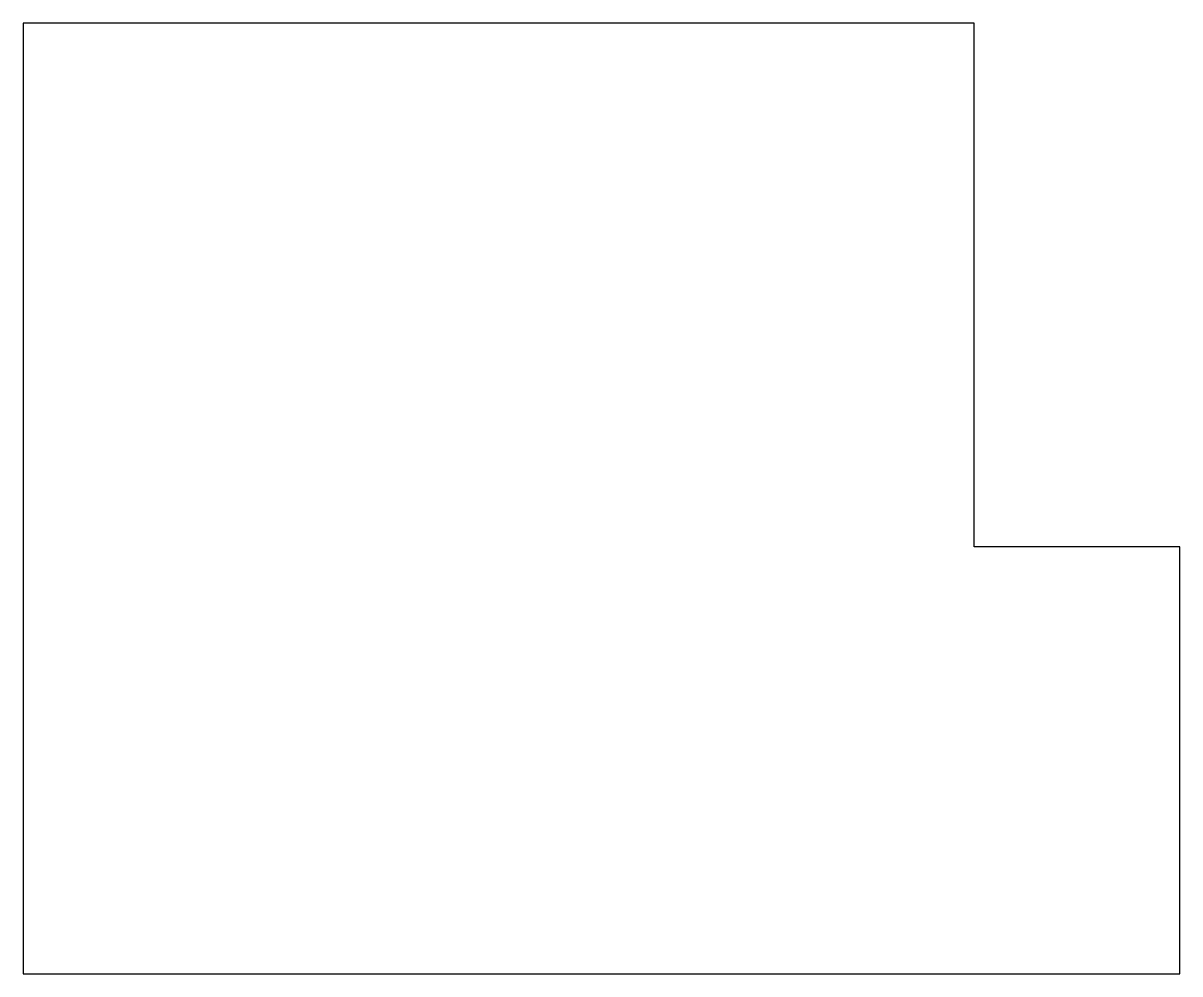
# Model space of a CAD drawing. Header units: millimetres. Extents: x -2.81 to 2.81, y -2.31 to 2.31.
import ezdxf

# ---------------------------------------------------------------- set-up
doc = ezdxf.new("R2010")
doc.units = ezdxf.units.MM
doc.layers.get('0').update_dxf_attribs({"linetype": 'CONTINUOUS'})

msp = doc.modelspace()

# ---------------------------------------------------------------- linework, layer by layer
for p, q in [((1.8102, 2.3102), (-2.8102, 2.3102)), ((-2.8102, 2.3102), (-2.8102, -2.3102)), ((1.8102, -0.2352), (1.8102, 2.3102)), ((2.8102, -0.2352), (1.8102, -0.2352)), ((2.8102, -2.3102), (2.8102, -0.2352)), ((-2.8102, -2.3102), (2.8102, -2.3102))]:
    msp.add_line(p, q)

doc.saveas('drawing.dxf')
